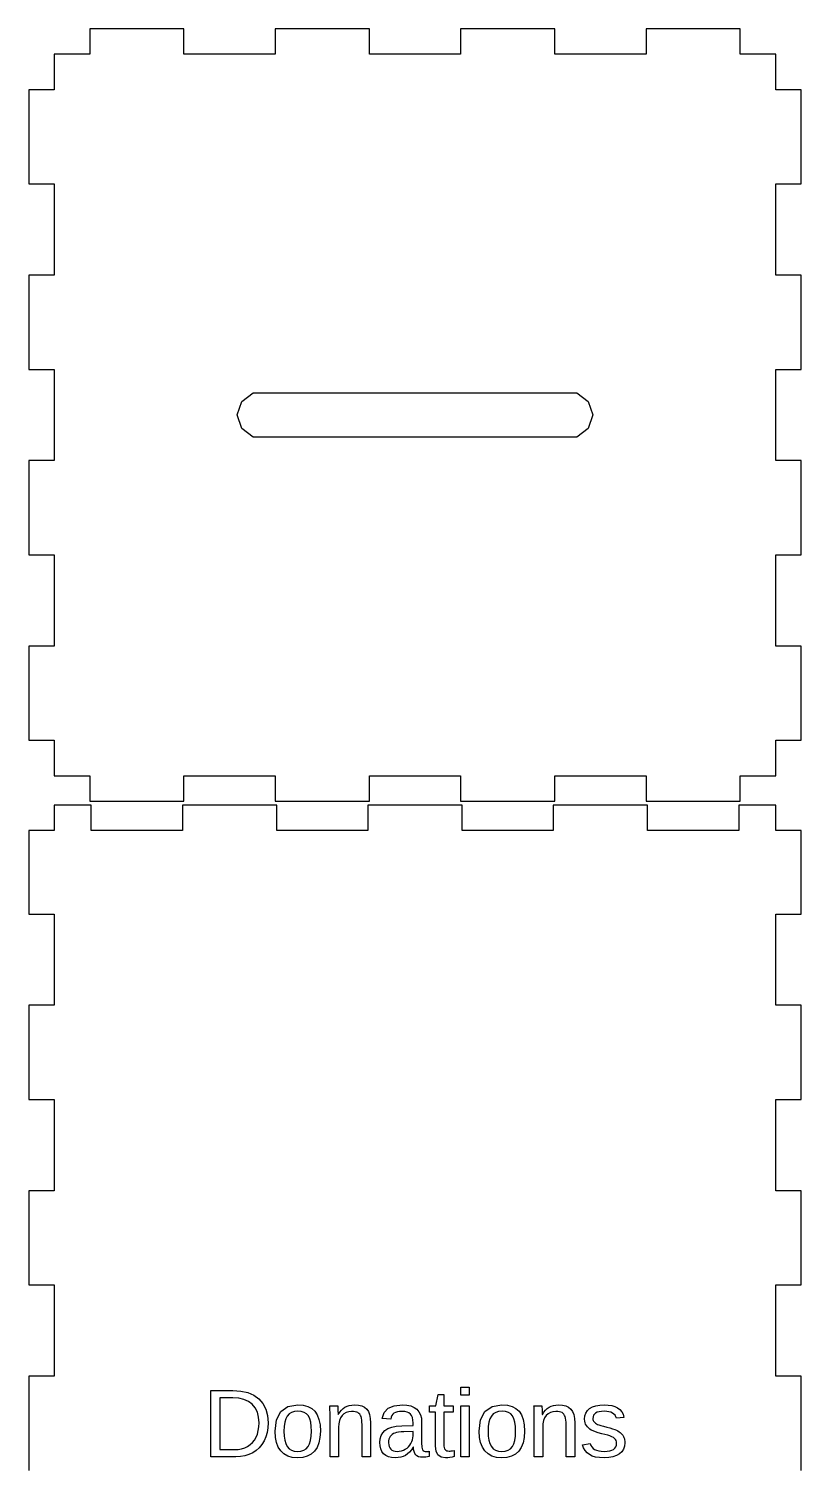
# Model space of a CAD drawing. Header units: metres. Extents: x -150 to 251, y -310 to 50.
# Drawn here: x -50 to 50, y -135.2 to 50.5 of the extents above; entities that cross this region are included whole.
import ezdxf

# ---------------------------------------------------------------- set-up
doc = ezdxf.new("R2010")
doc.units = ezdxf.units.M

msp = doc.modelspace()

# ---------------------------------------------------------------- linework, layer by layer
for p, q in [((-29.9, 50.5), (-42.1, 50.5)), ((-42.1, 50.5), (-42.1, 47.2)), ((-29.9, 47.2), (-29.9, 50.5)), ((-5.90001, 50.5), (-18.1, 50.5)), ((-18.1, 50.5), (-18.1, 47.2)), ((-5.90001, 47.2), (-5.90001, 50.5)), ((18.1, 50.5), (5.89999, 50.5)), ((5.89999, 50.5), (5.89999, 47.2)), ((18.1, 47.2), (18.1, 50.5)), ((42.1, 50.5), (29.9, 50.5)), ((29.9, 50.5), (29.9, 47.2)), ((42.1, 47.2), (42.1, 50.5)), ((-42.1, 47.2), (-46.7, 47.2)), ((-46.7, 47.2), (-46.7, 42.6)), ((-18.1, 47.2), (-29.9, 47.2)), ((5.89999, 47.2), (-5.90001, 47.2)), ((29.9, 47.2), (18.1, 47.2)), ((46.7, 47.2), (42.1, 47.2)), ((46.7, 42.6), (46.7, 47.2)), ((-46.7, 42.6), (-50, 42.6)), ((-50, 42.6), (-50, 30.4)), ((50, 42.6), (46.7, 42.6)), ((50, 30.4), (50, 42.6)), ((-50, 30.4), (-46.7, 30.4)), ((-46.7, 30.4), (-46.7, 18.6)), ((46.7, 18.6), (46.7, 30.4)), ((46.7, 30.4), (50, 30.4)), ((-46.7, 18.6), (-50, 18.6)), ((-50, 18.6), (-50, 6.39999)), ((50, 18.6), (46.7, 18.6)), ((50, 6.40001), (50, 18.6)), ((-50, 6.39999), (-46.7, 6.39999)), ((-46.7, 6.39999), (-46.7, -5.39999)), ((46.7, -5.39998), (46.7, 6.40001)), ((46.7, 6.40001), (50, 6.40001)), ((-23, 0.5), (-22.427, 2.26335)), ((-22.427, 2.26335), (-20.927, 3.35316)), ((-20.927, 3.35316), (20.927, 3.35316)), ((20.927, 3.35316), (22.427, 2.26335)), ((22.427, 2.26335), (23, 0.5)), ((-22.427, -1.26335), (-23, 0.5)), ((23, 0.5), (22.427, -1.26335)), ((-20.927, -2.35316), (-22.427, -1.26335)), ((22.427, -1.26335), (20.927, -2.35316)), ((20.927, -2.35316), (-20.927, -2.35316)), ((-46.7, -5.39999), (-50, -5.39999)), ((-50, -5.39999), (-50, -17.6)), ((50, -5.39998), (46.7, -5.39998)), ((50, -17.6), (50, -5.39998)), ((-50, -17.6), (-46.7, -17.6)), ((-46.7, -17.6), (-46.7, -29.4)), ((46.7, -29.4), (46.7, -17.6)), ((46.7, -17.6), (50, -17.6)), ((-46.7, -29.4), (-50, -29.4)), ((-50, -29.4), (-50, -41.6)), ((50, -29.4), (46.7, -29.4)), ((50, -41.6), (50, -29.4)), ((-50, -41.6), (-46.7, -41.6)), ((-46.7, -41.6), (-46.7, -46.2)), ((46.7, -46.2), (46.7, -41.6)), ((46.7, -41.6), (50, -41.6)), ((-46.7, -46.2), (-42.1, -46.2)), ((-42.1, -46.2), (-42.1, -49.5)), ((-29.9, -46.2), (-18.1, -46.2)), ((-29.9, -49.5), (-29.9, -46.2)), ((-18.1, -46.2), (-18.1, -49.5)), ((-5.89999, -49.5), (-5.89999, -46.2)), ((-5.89999, -46.2), (5.89999, -46.2)), ((5.89999, -46.2), (5.89999, -49.5)), ((18.1, -49.5), (18.1, -46.2)), ((18.1, -46.2), (29.9, -46.2)), ((29.9, -46.2), (29.9, -49.5)), ((42.1, -49.5), (42.1, -46.2)), ((42.1, -46.2), (46.7, -46.2)), ((-41.9, -50), (-46.7, -50)), ((-46.7, -50), (-46.7, -53.3)), ((-42.1, -49.5), (-29.9, -49.5)), ((-41.9, -53.3), (-41.9, -50)), ((-17.9, -50), (-30.1, -50)), ((-30.1, -50), (-30.1, -53.3)), ((-18.1, -49.5), (-5.89999, -49.5)), ((-17.9, -53.3), (-17.9, -50)), ((6.09999, -50), (-6.09999, -50)), ((-6.09999, -50), (-6.09999, -53.3)), ((5.89999, -49.5), (18.1, -49.5)), ((6.09999, -53.3), (6.09999, -50)), ((30.1, -50), (17.9, -50)), ((17.9, -50), (17.9, -53.3)), ((29.9, -49.5), (42.1, -49.5)), ((30.1, -53.3), (30.1, -50)), ((46.7, -50), (41.9, -50)), ((41.9, -50), (41.9, -53.3)), ((46.7, -53.3), (46.7, -50)), ((-46.7, -53.3), (-50, -53.3)), ((-50, -53.3), (-50, -64.1)), ((-30.1, -53.3), (-41.9, -53.3)), ((-6.09999, -53.3), (-17.9, -53.3)), ((17.9, -53.3), (6.09999, -53.3)), ((41.9, -53.3), (30.1, -53.3)), ((50, -53.3), (46.7, -53.3)), ((50, -64.1), (50, -53.3)), ((-50, -64.1), (-46.7, -64.1)), ((-46.7, -64.1), (-46.7, -75.9)), ((46.7, -75.9), (46.7, -64.1)), ((46.7, -64.1), (50, -64.1)), ((-46.7, -75.9), (-50, -75.9)), ((-50, -75.9), (-50, -88.1)), ((50, -75.9), (46.7, -75.9)), ((50, -88.1), (50, -75.9)), ((-50, -88.1), (-46.7, -88.1)), ((-46.7, -88.1), (-46.7, -99.9)), ((46.7, -99.9), (46.7, -88.1)), ((46.7, -88.1), (50, -88.1)), ((-46.7, -99.9), (-50, -99.9)), ((-50, -99.9), (-50, -112.1)), ((50, -99.9), (46.7, -99.9)), ((50, -112.1), (50, -99.9)), ((-50, -112.1), (-46.7, -112.1)), ((-46.7, -112.1), (-46.7, -123.9)), ((46.7, -123.9), (46.7, -112.1)), ((46.7, -112.1), (50, -112.1)), ((-46.7, -123.9), (-50, -123.9)), ((-50, -123.9), (-50, -136.1)), ((50, -123.9), (46.7, -123.9)), ((50, -136.1), (50, -123.9)), ((-26.4154, -134.344), (-26.4154, -125.768)), ((-26.4154, -125.768), (-23.5724, -125.768)), ((-23.5724, -125.768), (-22.5424, -125.836)), ((-22.5424, -125.836), (-21.6372, -126.041)), ((-21.6372, -126.041), (-20.8569, -126.383)), ((5.91103, -126.368), (5.91103, -125.32)), ((5.91103, -125.32), (7.00803, -125.32)), ((7.00803, -125.32), (7.00803, -126.368)), ((-23.5974, -126.7), (-25.2514, -126.7)), ((-25.2514, -126.7), (-25.2514, -133.412)), ((-22.816, -126.752), (-23.5974, -126.7)), ((-22.1327, -126.909), (-22.816, -126.752)), ((-21.5475, -127.171), (-22.1327, -126.909)), ((-21.0604, -127.537), (-21.5475, -127.171)), ((-20.6772, -128.002), (-21.0604, -127.537)), ((-20.8569, -126.383), (-20.2014, -126.861)), ((-20.4034, -128.562), (-20.6772, -128.002)), ((-20.2014, -126.861), (-19.6821, -127.464)), ((-19.6821, -127.464), (-19.3112, -128.184)), ((-17.3809, -128.478), (-16.4612, -127.837)), ((-16.4612, -127.837), (-15.1737, -127.624)), ((-15.1737, -127.624), (-14.4709, -127.676)), ((-14.4709, -127.676), (-13.8674, -127.832)), ((-13.8674, -127.832), (-13.3634, -128.092)), ((-13.3634, -128.092), (-12.9587, -128.457)), ((-11.0186, -127.936), (-11.0343, -127.752)), ((-11.0343, -127.752), (-9.99934, -127.752)), ((-11.0073, -128.232), (-11.0186, -127.936)), ((-9.99934, -127.752), (-9.99335, -127.808)), ((-9.99335, -127.808), (-9.96666, -128.327)), ((-9.52684, -128.291), (-9.30197, -128.074)), ((-9.30197, -128.074), (-9.06235, -127.908)), ((-9.06235, -127.908), (-8.80034, -127.784)), ((-8.80034, -127.784), (-8.50835, -127.695)), ((-8.50835, -127.695), (-8.18634, -127.642)), ((-8.18634, -127.642), (-7.83435, -127.624)), ((-7.83435, -127.624), (-7.33102, -127.658)), ((-7.33102, -127.658), (-6.9001, -127.759)), ((-6.9001, -127.759), (-6.54153, -127.928)), ((-6.54153, -127.928), (-6.25534, -128.164)), ((-3.99377, -128.61), (-3.46503, -128.062)), ((-3.46503, -128.062), (-2.67677, -127.733)), ((-2.67677, -127.733), (-1.62903, -127.624)), ((-1.62903, -127.624), (-1.04834, -127.659)), ((-1.04834, -127.659), (-0.54428, -127.767)), ((-0.54428, -127.767), (-0.11684, -127.945)), ((-0.11684, -127.945), (0.23396, -128.195)), ((1.88228, -128.55), (1.88228, -127.752)), ((1.88228, -127.752), (2.68729, -127.752)), ((2.68729, -127.752), (3.00928, -126.28)), ((3.00928, -126.28), (3.74129, -126.28)), ((3.74129, -126.28), (3.74129, -127.752)), ((3.74129, -127.752), (4.95128, -127.752)), ((4.95128, -127.752), (4.95128, -128.55)), ((7.00803, -126.368), (5.91103, -126.368)), ((5.91103, -134.344), (5.91103, -127.752)), ((5.91103, -127.752), (7.00803, -127.752)), ((7.00803, -127.752), (7.00803, -134.344)), ((9.04778, -128.478), (9.96747, -127.837)), ((9.96747, -127.837), (11.255, -127.624)), ((11.255, -127.624), (11.9578, -127.676)), ((11.9578, -127.676), (12.5613, -127.832)), ((12.5613, -127.832), (13.0653, -128.092)), ((13.0653, -128.092), (13.47, -128.457)), ((15.4101, -127.936), (15.3943, -127.752)), ((15.3943, -127.752), (16.4294, -127.752)), ((15.4214, -128.232), (15.4101, -127.936)), ((16.4294, -127.752), (16.4353, -127.808)), ((16.4353, -127.808), (16.462, -128.327)), ((16.9019, -128.291), (17.1267, -128.074)), ((17.1267, -128.074), (17.3663, -127.908)), ((17.3663, -127.908), (17.6284, -127.784)), ((17.6284, -127.784), (17.9203, -127.695)), ((17.9203, -127.695), (18.2424, -127.642)), ((18.2424, -127.642), (18.5943, -127.624)), ((18.5943, -127.624), (19.0977, -127.658)), ((19.0977, -127.658), (19.5286, -127.759)), ((19.5286, -127.759), (19.8872, -127.928)), ((19.8872, -127.928), (20.1734, -128.164)), ((22.3221, -128.362), (22.6047, -128.098)), ((22.6047, -128.098), (22.9647, -127.89)), ((22.9647, -127.89), (23.3987, -127.742)), ((23.3987, -127.742), (23.9067, -127.653)), ((23.9067, -127.653), (24.4887, -127.624)), ((24.4887, -127.624), (25.0085, -127.648)), ((25.0085, -127.648), (25.4722, -127.72)), ((25.4722, -127.72), (25.8795, -127.84)), ((25.8795, -127.84), (26.2307, -128.008)), ((26.2307, -128.008), (26.524, -128.229)), ((-20.2392, -129.218), (-20.4034, -128.562)), ((-20.1844, -129.968), (-20.2392, -129.218)), ((-20.2085, -130.48), (-20.1844, -129.968)), ((-19.3112, -128.184), (-19.0886, -129.018)), ((-19.0886, -129.018), (-19.0144, -129.968)), ((-19.0144, -129.968), (-19.0469, -130.61)), ((-18.1167, -131.042), (-17.9327, -129.546)), ((-17.9327, -129.546), (-17.3809, -128.478)), ((-16.8582, -129.876), (-16.938, -130.414)), ((-16.725, -129.426), (-16.8582, -129.876)), ((-16.5387, -129.066), (-16.725, -129.426)), ((-16.2921, -128.789), (-16.5387, -129.066)), ((-15.9794, -128.592), (-16.2921, -128.789)), ((-15.6006, -128.473), (-15.9794, -128.592)), ((-15.1557, -128.434), (-15.6006, -128.473)), ((-14.7149, -128.473), (-15.1557, -128.434)), ((-14.3427, -128.589), (-14.7149, -128.473)), ((-14.0389, -128.783), (-14.3427, -128.589)), ((-13.8037, -129.054), (-14.0389, -128.783)), ((-13.6273, -129.411), (-13.8037, -129.054)), ((-13.5014, -129.861), (-13.6273, -129.411)), ((-13.4259, -130.404), (-13.5014, -129.861)), ((-12.9587, -128.457), (-12.648, -128.931)), ((-12.648, -128.931), (-12.4262, -129.52)), ((-12.4262, -129.52), (-12.293, -130.223)), ((-11.0006, -128.639), (-11.0073, -128.232)), ((-10.9983, -129.159), (-11.0006, -128.639)), ((-10.9983, -134.344), (-10.9983, -129.159)), ((-9.96666, -128.327), (-9.95035, -128.874)), ((-9.95035, -128.874), (-9.93234, -128.874)), ((-9.93234, -128.874), (-9.73697, -128.557)), ((-9.7881, -129.662), (-9.87303, -130.064)), ((-9.64653, -129.312), (-9.7881, -129.662)), ((-9.73697, -128.557), (-9.52684, -128.291)), ((-9.44835, -129.014), (-9.64653, -129.312)), ((-9.20053, -128.776), (-9.44835, -129.014)), ((-8.91109, -128.607), (-9.20053, -128.776)), ((-8.58003, -128.505), (-8.91109, -128.607)), ((-8.20734, -128.471), (-8.58003, -128.505)), ((-7.95459, -128.481), (-8.20734, -128.471)), ((-7.73434, -128.511), (-7.95459, -128.481)), ((-7.5466, -128.56), (-7.73434, -128.511)), ((-7.39134, -128.63), (-7.5466, -128.56)), ((-7.26134, -128.721), (-7.39134, -128.63)), ((-7.15034, -128.838), (-7.26134, -128.721)), ((-7.05835, -128.98), (-7.15034, -128.838)), ((-6.98535, -129.148), (-7.05835, -128.98)), ((-6.92978, -129.346), (-6.98535, -129.148)), ((-6.89009, -129.581), (-6.92978, -129.346)), ((-6.86629, -129.852), (-6.89009, -129.581)), ((-6.85834, -130.16), (-6.86629, -129.852)), ((-6.25534, -128.164), (-6.03659, -128.477)), ((-6.03659, -128.477), (-5.88034, -128.879)), ((-5.88034, -128.879), (-5.78659, -129.369)), ((-5.78659, -129.369), (-5.75534, -129.947)), ((-5.75534, -129.947), (-5.75534, -134.344)), ((-4.26303, -129.378), (-3.99377, -128.61)), ((-3.11803, -129.48), (-4.26303, -129.378)), ((-3.06796, -129.231), (-3.11803, -129.48)), ((-2.98477, -129.019), (-3.06796, -129.231)), ((-2.86845, -128.842), (-2.98477, -129.019)), ((-2.71902, -128.703), (-2.86845, -128.842)), ((-2.52759, -128.596), (-2.71902, -128.703)), ((-2.28627, -128.52), (-2.52759, -128.596)), ((-1.99509, -128.474), (-2.28627, -128.52)), ((-1.65402, -128.459), (-1.99509, -128.474)), ((-1.31522, -128.48), (-1.65402, -128.459)), ((-1.02478, -128.546), (-1.31522, -128.48)), ((-0.78272, -128.654), (-1.02478, -128.546)), ((-0.58902, -128.806), (-0.78272, -128.654)), ((-0.4407, -129.007), (-0.58902, -128.806)), ((-0.33478, -129.266), (-0.4407, -129.007)), ((-0.27121, -129.581), (-0.33478, -129.266)), ((-0.25003, -129.954), (-0.27121, -129.581)), ((-0.25003, -130.312), (-0.25003, -129.954)), ((0.23396, -128.195), (0.5074, -128.512)), ((0.5074, -128.512), (0.70271, -128.892)), ((0.70271, -128.892), (0.8199, -129.337)), ((0.8199, -129.337), (0.85896, -129.845)), ((0.85896, -129.845), (0.85896, -132.689)), ((2.64429, -128.55), (1.88228, -128.55)), ((2.64429, -132.972), (2.64429, -128.55)), ((4.95128, -128.55), (3.74129, -128.55)), ((3.74129, -128.55), (3.74129, -132.737)), ((8.31203, -131.042), (8.49597, -129.546)), ((8.49597, -129.546), (9.04778, -128.478)), ((9.57053, -129.876), (9.49066, -130.414)), ((9.70366, -129.426), (9.57053, -129.876)), ((9.89003, -129.066), (9.70366, -129.426)), ((10.1366, -128.789), (9.89003, -129.066)), ((10.4493, -128.592), (10.1366, -128.789)), ((10.8281, -128.473), (10.4493, -128.592)), ((11.273, -128.434), (10.8281, -128.473)), ((11.7138, -128.473), (11.273, -128.434)), ((12.086, -128.589), (11.7138, -128.473)), ((12.3898, -128.783), (12.086, -128.589)), ((12.625, -129.054), (12.3898, -128.783)), ((12.8013, -129.411), (12.625, -129.054)), ((12.9273, -129.861), (12.8013, -129.411)), ((13.0028, -130.404), (12.9273, -129.861)), ((13.47, -128.457), (13.7807, -128.931)), ((13.7807, -128.931), (14.0025, -129.52)), ((14.0025, -129.52), (14.1357, -130.223)), ((15.4281, -128.639), (15.4214, -128.232)), ((15.4304, -129.159), (15.4281, -128.639)), ((15.4304, -134.344), (15.4304, -129.159)), ((16.462, -128.327), (16.4783, -128.874)), ((16.4783, -128.874), (16.4964, -128.874)), ((16.4964, -128.874), (16.6917, -128.557)), ((16.6406, -129.662), (16.5557, -130.064)), ((16.7822, -129.312), (16.6406, -129.662)), ((16.6917, -128.557), (16.9019, -128.291)), ((16.9803, -129.014), (16.7822, -129.312)), ((17.2282, -128.776), (16.9803, -129.014)), ((17.5176, -128.607), (17.2282, -128.776)), ((17.8487, -128.505), (17.5176, -128.607)), ((18.2214, -128.471), (17.8487, -128.505)), ((18.4741, -128.481), (18.2214, -128.471)), ((18.6944, -128.511), (18.4741, -128.481)), ((18.8821, -128.56), (18.6944, -128.511)), ((19.0374, -128.63), (18.8821, -128.56)), ((19.1674, -128.721), (19.0374, -128.63)), ((19.2784, -128.838), (19.1674, -128.721)), ((19.3703, -128.98), (19.2784, -128.838)), ((19.4434, -129.148), (19.3703, -128.98)), ((19.4989, -129.346), (19.4434, -129.148)), ((19.5386, -129.581), (19.4989, -129.346)), ((19.5624, -129.852), (19.5386, -129.581)), ((19.5704, -130.16), (19.5624, -129.852)), ((20.1734, -128.164), (20.3921, -128.477)), ((20.3921, -128.477), (20.5484, -128.879)), ((20.5484, -128.879), (20.6421, -129.369)), ((20.6421, -129.369), (20.6734, -129.947)), ((20.6734, -129.947), (20.6734, -134.344)), ((21.9587, -129.478), (21.9991, -129.052)), ((21.9729, -129.713), (21.9587, -129.478)), ((22.0154, -129.93), (21.9729, -129.713)), ((21.9991, -129.052), (22.1202, -128.68)), ((22.0864, -130.127), (22.0154, -129.93)), ((22.1202, -128.68), (22.3221, -128.362)), ((23.0479, -129.152), (23.0257, -129.368)), ((23.0257, -129.368), (23.0349, -129.503)), ((23.0349, -129.503), (23.0624, -129.625)), ((23.1147, -128.965), (23.0479, -129.152)), ((23.0624, -129.625), (23.1084, -129.736)), ((23.1084, -129.736), (23.1727, -129.834)), ((23.2259, -128.808), (23.1147, -128.965)), ((23.1727, -129.834), (23.255, -129.922)), ((23.3817, -128.68), (23.2259, -128.808)), ((23.255, -129.922), (23.3549, -130.003)), ((23.5847, -128.58), (23.3817, -128.68)), ((23.8369, -128.51), (23.5847, -128.58)), ((24.1382, -128.467), (23.8369, -128.51)), ((24.4887, -128.453), (24.1382, -128.467)), ((24.8095, -128.467), (24.4887, -128.453)), ((25.0962, -128.512), (24.8095, -128.467)), ((25.3485, -128.585), (25.0962, -128.512)), ((25.5667, -128.688), (25.3485, -128.585)), ((25.7487, -128.818), (25.5667, -128.688)), ((25.8919, -128.973), (25.7487, -128.818)), ((25.9962, -129.154), (25.8919, -128.973)), ((26.0617, -129.361), (25.9962, -129.154)), ((27.0487, -129.239), (26.0617, -129.361)), ((26.524, -128.229), (26.7582, -128.508)), ((26.7582, -128.508), (26.933, -128.844)), ((26.933, -128.844), (27.0487, -129.239)), ((-20.7823, -132.172), (-20.5694, -131.806)), ((-20.5694, -131.806), (-20.401, -131.399)), ((-20.401, -131.399), (-20.2807, -130.957)), ((-20.2807, -130.957), (-20.2085, -130.48)), ((-19.3064, -131.771), (-19.5334, -132.29)), ((-19.1442, -131.212), (-19.3064, -131.771)), ((-19.0469, -130.61), (-19.1442, -131.212)), ((-18.0708, -131.826), (-18.1167, -131.042)), ((-17.9332, -132.512), (-18.0708, -131.826)), ((-16.938, -130.414), (-16.9647, -131.042)), ((-16.9647, -131.042), (-16.9384, -131.655)), ((-16.9384, -131.655), (-16.8597, -132.186)), ((-13.5059, -132.213), (-13.427, -131.672)), ((-13.427, -131.672), (-13.4007, -131.042)), ((-13.4007, -131.042), (-13.4259, -130.404)), ((-12.2487, -131.042), (-12.2961, -131.853)), ((-12.293, -130.223), (-12.2487, -131.042)), ((-9.87303, -130.064), (-9.90134, -130.52)), ((-9.90134, -130.52), (-9.90134, -134.344)), ((-6.85834, -134.344), (-6.85834, -130.16)), ((-4.51215, -132.018), (-4.38652, -131.593)), ((-4.38652, -131.593), (-4.17715, -131.229)), ((-4.17715, -131.229), (-3.88402, -130.924)), ((-3.88402, -130.924), (-3.49771, -130.68)), ((-3.49771, -130.68), (-3.00877, -130.501)), ((-3.21503, -131.718), (-3.30734, -131.883)), ((-3.09752, -131.574), (-3.21503, -131.718)), ((-2.95703, -131.451), (-3.09752, -131.574)), ((-3.00877, -130.501), (-2.41721, -130.386)), ((-2.79352, -131.347), (-2.95703, -131.451)), ((-2.60703, -131.264), (-2.79352, -131.347)), ((-2.38533, -131.199), (-2.60703, -131.264)), ((-2.41721, -130.386), (-1.72302, -130.336)), ((-2.11728, -131.15), (-2.38533, -131.199)), ((-1.80284, -131.119), (-2.11728, -131.15)), ((-1.44202, -131.105), (-1.80284, -131.119)), ((-1.72302, -130.336), (-0.25003, -130.312)), ((-0.25003, -131.08), (-1.44202, -131.105)), ((-0.26683, -131.878), (-0.25003, -131.626)), ((-0.25003, -131.626), (-0.25003, -131.08)), ((8.35791, -131.826), (8.31203, -131.042)), ((8.49553, -132.512), (8.35791, -131.826)), ((9.49066, -130.414), (9.46404, -131.042)), ((9.46404, -131.042), (9.49028, -131.655)), ((9.49028, -131.655), (9.56903, -132.186)), ((12.9228, -132.213), (13.0017, -131.672)), ((13.0017, -131.672), (13.028, -131.042)), ((13.028, -131.042), (13.0028, -130.404)), ((14.18, -131.042), (14.1326, -131.853)), ((14.1357, -130.223), (14.18, -131.042)), ((16.5557, -130.064), (16.5274, -130.52)), ((16.5274, -130.52), (16.5274, -134.344)), ((19.5704, -134.344), (19.5704, -130.16)), ((22.1857, -130.305), (22.0864, -130.127)), ((22.3101, -130.466), (22.1857, -130.305)), ((22.4564, -130.616), (22.3101, -130.466)), ((22.6246, -130.752), (22.4564, -130.616)), ((22.8147, -130.877), (22.6246, -130.752)), ((23.05, -130.995), (22.8147, -130.877)), ((23.3539, -131.114), (23.05, -130.995)), ((23.7265, -131.235), (23.3539, -131.114)), ((23.3549, -130.003), (23.4725, -130.078)), ((23.4725, -130.078), (23.6077, -130.146)), ((23.6077, -130.146), (23.792, -130.216)), ((24.1677, -131.357), (23.7265, -131.235)), ((23.792, -130.216), (24.0559, -130.298)), ((24.0559, -130.298), (24.3995, -130.393)), ((24.9587, -131.565), (24.1677, -131.357)), ((24.3995, -130.393), (24.8227, -130.5)), ((24.8227, -130.5), (25.2305, -130.608)), ((25.2385, -131.65), (24.9587, -131.565)), ((25.2305, -130.608), (25.5769, -130.711)), ((25.4769, -131.745), (25.2385, -131.65)), ((25.674, -131.852), (25.4769, -131.745)), ((25.5769, -130.711), (25.862, -130.811)), ((25.862, -130.811), (26.0857, -130.907)), ((26.0857, -130.907), (26.269, -131.003)), ((26.269, -131.003), (26.4319, -131.104)), ((26.4319, -131.104), (26.5745, -131.21)), ((26.5745, -131.21), (26.6967, -131.321)), ((26.6967, -131.321), (26.8023, -131.438)), ((26.8023, -131.438), (26.8952, -131.564)), ((26.8952, -131.564), (26.9753, -131.7)), ((26.9753, -131.7), (27.0427, -131.844)), ((-25.2514, -133.412), (-23.3344, -133.412)), ((-23.3344, -133.412), (-22.8757, -133.386)), ((-22.8757, -133.386), (-22.4457, -133.308)), ((-22.4457, -133.308), (-22.0442, -133.179)), ((-22.0442, -133.179), (-21.6714, -132.998)), ((-21.6714, -132.998), (-21.3333, -132.768)), ((-21.3333, -132.768), (-21.0369, -132.493)), ((-21.0369, -132.493), (-20.7823, -132.172)), ((-20.5546, -133.521), (-21.0034, -133.815)), ((-20.1599, -133.168), (-20.5546, -133.521)), ((-19.8195, -132.758), (-20.1599, -133.168)), ((-19.5334, -132.29), (-19.8195, -132.758)), ((-17.7038, -133.1), (-17.9332, -132.512)), ((-17.3827, -133.59), (-17.7038, -133.1)), ((-16.9712, -133.976), (-17.3827, -133.59)), ((-16.8597, -132.186), (-16.7284, -132.637)), ((-16.7284, -132.637), (-16.5447, -133.006)), ((-16.5447, -133.006), (-16.3041, -133.293)), ((-16.3041, -133.293), (-16.0034, -133.498)), ((-16.0034, -133.498), (-15.6426, -133.621)), ((-15.6426, -133.621), (-15.2217, -133.662)), ((-15.2217, -133.662), (-14.7667, -133.622)), ((-14.7667, -133.622), (-14.3817, -133.503)), ((-14.3817, -133.503), (-14.0667, -133.305)), ((-14.0667, -133.305), (-13.8217, -133.027)), ((-13.8217, -133.027), (-13.6375, -132.665)), ((-13.6375, -132.665), (-13.5059, -132.213)), ((-13.0077, -133.624), (-13.4295, -133.995)), ((-12.6756, -133.144), (-13.0077, -133.624)), ((-12.4384, -132.554), (-12.6756, -133.144)), ((-12.2961, -131.853), (-12.4384, -132.554)), ((-4.55402, -132.502), (-4.51215, -132.018)), ((-4.52296, -132.936), (-4.55402, -132.502)), ((-4.42978, -133.322), (-4.52296, -132.936)), ((-4.27446, -133.658), (-4.42978, -133.322)), ((-4.05702, -133.946), (-4.27446, -133.658)), ((-3.41284, -132.284), (-3.42603, -132.521)), ((-3.42603, -132.521), (-3.40808, -132.775)), ((-3.37328, -132.071), (-3.41284, -132.284)), ((-3.40808, -132.775), (-3.35428, -132.999)), ((-3.30734, -131.883), (-3.37328, -132.071)), ((-3.35428, -132.999), (-3.26459, -133.192)), ((-3.26459, -133.192), (-3.13902, -133.355)), ((-3.13902, -133.355), (-2.97977, -133.483)), ((-2.97977, -133.483), (-2.79002, -133.575)), ((-2.79002, -133.575), (-2.56978, -133.63)), ((-2.56978, -133.63), (-2.31903, -133.649)), ((-2.31903, -133.649), (-2.02783, -133.631)), ((-2.02783, -133.631), (-1.75328, -133.58)), ((-1.75328, -133.58), (-1.49533, -133.493)), ((-1.49533, -133.493), (-1.25403, -133.373)), ((-1.25403, -133.373), (-1.03334, -133.222)), ((-1.03334, -133.222), (-0.83728, -133.045)), ((-0.83728, -133.045), (-0.66583, -132.843)), ((-0.46802, -133.438), (-0.70302, -133.733)), ((-0.66583, -132.843), (-0.51903, -132.616)), ((-0.51903, -132.616), (-0.40134, -132.373)), ((-0.25003, -133.087), (-0.46802, -133.438)), ((-0.40134, -132.373), (-0.31728, -132.128)), ((-0.31728, -132.128), (-0.26683, -131.878)), ((-0.21402, -133.087), (-0.25003, -133.087)), ((-0.18095, -133.405), (-0.21402, -133.087)), ((-0.11777, -133.678), (-0.18095, -133.405)), ((-0.02446, -133.906), (-0.11777, -133.678)), ((0.85896, -132.689), (0.8669, -132.918)), ((0.8669, -132.918), (0.89072, -133.116)), ((0.89072, -133.116), (0.93041, -133.285)), ((0.93041, -133.285), (0.98596, -133.424)), ((0.98596, -133.424), (1.06433, -133.532)), ((1.06433, -133.532), (1.17146, -133.609)), ((1.17146, -133.609), (1.30734, -133.655)), ((1.30734, -133.655), (1.47195, -133.671)), ((1.47195, -133.671), (1.55359, -133.668)), ((1.55359, -133.668), (1.64046, -133.66)), ((1.64046, -133.66), (1.73259, -133.647)), ((1.73259, -133.647), (1.82996, -133.628)), ((1.82996, -133.628), (1.82996, -134.311)), ((2.72629, -133.628), (2.64429, -132.972)), ((2.97227, -134.097), (2.72629, -133.628)), ((3.74129, -132.737), (3.7509, -132.958)), ((3.7509, -132.958), (3.77979, -133.143)), ((3.77979, -133.143), (3.82791, -133.293)), ((3.82791, -133.293), (3.89528, -133.408)), ((3.89528, -133.408), (3.98691, -133.492)), ((3.98691, -133.492), (4.10678, -133.552)), ((4.10678, -133.552), (4.25491, -133.589)), ((4.25491, -133.589), (4.43127, -133.601)), ((4.43127, -133.601), (4.55241, -133.595)), ((4.55241, -133.595), (4.69778, -133.579)), ((4.69778, -133.579), (4.8674, -133.553)), ((4.8674, -133.553), (5.06128, -133.516)), ((5.06128, -133.516), (5.06128, -134.326)), ((8.7249, -133.1), (8.49553, -132.512)), ((9.04604, -133.59), (8.7249, -133.1)), ((9.45747, -133.976), (9.04604, -133.59)), ((9.56903, -132.186), (9.70029, -132.637)), ((9.70029, -132.637), (9.88403, -133.006)), ((9.88403, -133.006), (10.1246, -133.293)), ((10.1246, -133.293), (10.4253, -133.498)), ((10.4253, -133.498), (10.7861, -133.621)), ((10.7861, -133.621), (11.207, -133.662)), ((11.207, -133.662), (11.662, -133.622)), ((11.662, -133.622), (12.047, -133.503)), ((12.047, -133.503), (12.362, -133.305)), ((12.362, -133.305), (12.607, -133.027)), ((12.607, -133.027), (12.7912, -132.665)), ((12.7912, -132.665), (12.9228, -132.213)), ((13.421, -133.624), (12.9992, -133.995)), ((13.7531, -133.144), (13.421, -133.624)), ((13.9903, -132.554), (13.7531, -133.144)), ((14.1326, -131.853), (13.9903, -132.554)), ((21.6957, -132.802), (22.6647, -132.613)), ((21.826, -133.203), (21.6957, -132.802)), ((22.0149, -133.547), (21.826, -133.203)), ((22.2625, -133.835), (22.0149, -133.547)), ((22.6647, -132.613), (22.754, -132.86)), ((22.754, -132.86), (22.8809, -133.072)), ((22.8809, -133.072), (23.0455, -133.249)), ((23.0455, -133.249), (23.2477, -133.39)), ((23.2477, -133.39), (23.4907, -133.498)), ((23.4907, -133.498), (23.7767, -133.575)), ((23.7767, -133.575), (24.1057, -133.621)), ((24.1057, -133.621), (24.4777, -133.637)), ((24.4777, -133.637), (24.8704, -133.621)), ((24.8704, -133.621), (25.2067, -133.572)), ((25.2067, -133.572), (25.4864, -133.492)), ((25.4864, -133.492), (25.7097, -133.379)), ((25.8297, -131.969), (25.674, -131.852)), ((25.7097, -133.379), (25.8803, -133.234)), ((25.9478, -132.1), (25.8297, -131.969)), ((25.8803, -133.234), (26.0022, -133.056)), ((26.0322, -132.25), (25.9478, -132.1)), ((26.0022, -133.056), (26.0753, -132.847)), ((26.0828, -132.418), (26.0322, -132.25)), ((26.0753, -132.847), (26.0997, -132.605)), ((26.0997, -132.605), (26.0828, -132.418)), ((26.7674, -133.683), (26.4577, -133.964)), ((26.9887, -133.349), (26.7674, -133.683)), ((27.1214, -132.961), (26.9887, -133.349)), ((27.0427, -131.844), (27.0965, -131.997)), ((27.0965, -131.997), (27.1349, -132.161)), ((27.1657, -132.52), (27.1214, -132.961)), ((27.1349, -132.161), (27.158, -132.335)), ((27.158, -132.335), (27.1657, -132.52)), ((-23.2004, -134.344), (-26.4154, -134.344)), ((-22.5962, -134.311), (-23.2004, -134.344)), ((-22.0287, -134.211), (-22.5962, -134.311)), ((-21.4977, -134.046), (-22.0287, -134.211)), ((-21.0034, -133.815), (-21.4977, -134.046)), ((-16.4719, -134.251), (-16.9712, -133.976)), ((-15.8847, -134.417), (-16.4719, -134.251)), ((-15.2097, -134.472), (-15.8847, -134.417)), ((-14.5305, -134.419), (-15.2097, -134.472)), ((-13.9372, -134.26), (-14.5305, -134.419)), ((-13.4295, -133.995), (-13.9372, -134.26)), ((-9.90134, -134.344), (-10.9983, -134.344)), ((-5.75534, -134.344), (-6.85834, -134.344)), ((-3.77783, -134.176), (-4.05702, -133.946)), ((-3.43727, -134.34), (-3.77783, -134.176)), ((-3.03534, -134.439), (-3.43727, -134.34)), ((-2.57202, -134.472), (-3.03534, -134.439)), ((-2.19002, -134.452), (-2.57202, -134.472)), ((-1.83803, -134.393), (-2.19002, -134.452)), ((-1.51602, -134.295), (-1.83803, -134.393)), ((-1.22403, -134.158), (-1.51602, -134.295)), ((-0.95502, -133.973), (-1.22403, -134.158)), ((-0.70302, -133.733), (-0.95502, -133.973)), ((0.09897, -134.089), (-0.02446, -133.906)), ((0.25815, -134.228), (0.09897, -134.089)), ((0.45871, -134.328), (0.25815, -134.228)), ((0.70065, -134.388), (0.45871, -134.328)), ((0.98396, -134.408), (0.70065, -134.388)), ((1.19884, -134.402), (0.98396, -134.408)), ((1.41147, -134.383), (1.19884, -134.402)), ((1.62184, -134.353), (1.41147, -134.383)), ((1.82996, -134.311), (1.62184, -134.353)), ((3.38228, -134.378), (2.97227, -134.097)), ((3.95628, -134.472), (3.38228, -134.378)), ((4.23721, -134.463), (3.95628, -134.472)), ((4.51503, -134.435), (4.23721, -134.463)), ((4.78972, -134.39), (4.51503, -134.435)), ((5.06128, -134.326), (4.78972, -134.39)), ((7.00803, -134.344), (5.91103, -134.344)), ((9.95679, -134.251), (9.45747, -133.976)), ((10.544, -134.417), (9.95679, -134.251)), ((11.219, -134.472), (10.544, -134.417)), ((11.8982, -134.419), (11.219, -134.472)), ((12.4915, -134.26), (11.8982, -134.419)), ((12.9992, -133.995), (12.4915, -134.26)), ((16.5274, -134.344), (15.4304, -134.344)), ((20.6734, -134.344), (19.5704, -134.344)), ((22.5687, -134.067), (22.2625, -133.835)), ((22.9395, -134.244), (22.5687, -134.067)), ((23.3812, -134.37), (22.9395, -134.244)), ((23.8936, -134.446), (23.3812, -134.37)), ((24.4767, -134.472), (23.8936, -134.446)), ((25.0782, -134.44), (24.4767, -134.472)), ((25.6089, -134.345), (25.0782, -134.44)), ((26.0687, -134.186), (25.6089, -134.345)), ((26.4577, -133.964), (26.0687, -134.186))]:
    msp.add_line(p, q)

doc.saveas('drawing.dxf')
